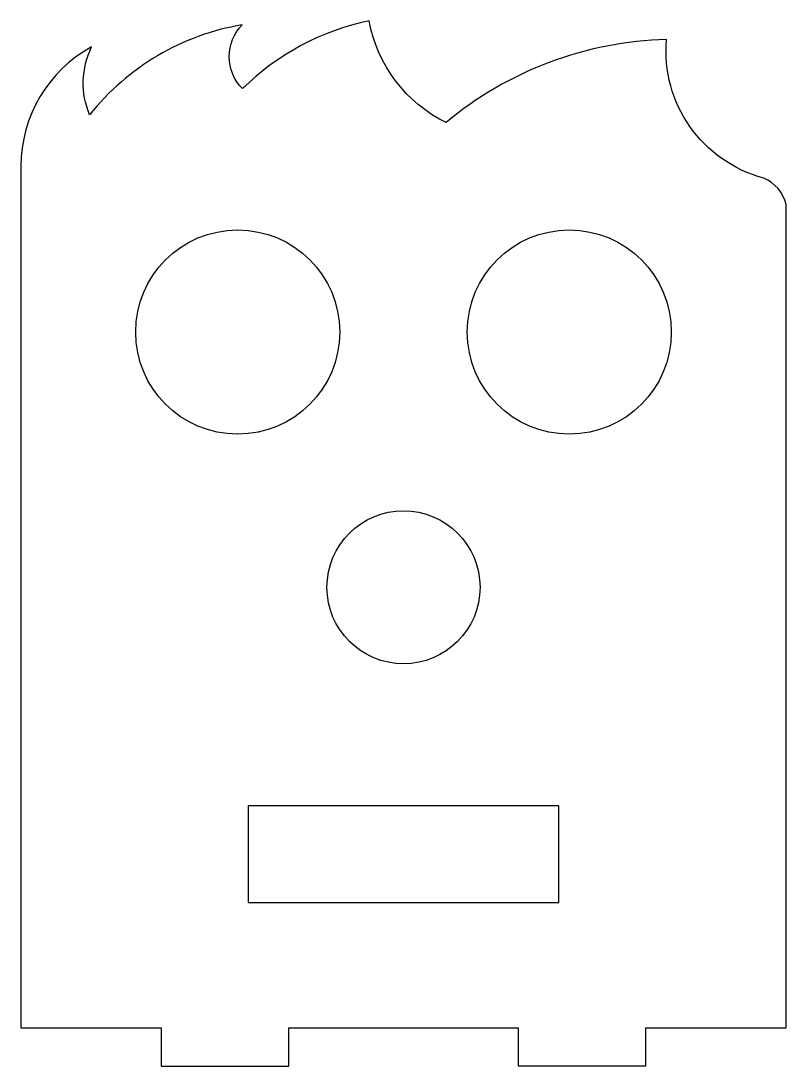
# Model space of a CAD drawing. Header units: millimetres. Extents: x 0 to 60, y -3 to 78.9.
import ezdxf

# ---------------------------------------------------------------- set-up
doc = ezdxf.new("R2010")
doc.units = ezdxf.units.MM
doc.layers.add('Corte exterior', color=1, linetype='Continuous', true_color=0xff0000)

msp = doc.modelspace()

# ---------------------------------------------------------------- linework, layer by layer
at = {"layer": 'Corte exterior'}
for p, q in [((60, 0), (60, 64.525)), ((0, 57.375), (0, 33.263)), ((0, 33.263), (0, 11.52)), ((17.81, 17.399), (17.81, 9.819)), ((42.19, 17.399), (17.81, 17.399)), ((42.19, 9.819), (42.19, 17.399)), ((17.81, 9.819), (42.19, 9.819)), ((49, 0), (60, 0)), ((49, -3), (49, 0)), ((11, -3), (21, -3)), ((49, -3), (39, -3))]:
    msp.add_line(p, q, dxfattribs=at)
msp.add_lwpolyline([(60, 64.525, 0.239088), (58.242, 66.592, -0.36422), (50.623, 77.443, 0.170056), (33.342, 70.935, -0.236068), (27.305, 78.907, 0.145113), (17.38, 73.598, -0.414214), (17.357, 78.597, 0.185678), (5.389, 71.542, -0.213504), (5.536, 76.865, 0.274161), (0, 67.525), (0, 57.375)], format="xyb", dxfattribs=at)
for points in [[(0, 11.52), (0, 0), (11, 0), (11, -3)], [(21, -3), (21, 0), (39, 0), (39, -3)]]:
    msp.add_lwpolyline(points, dxfattribs=at)
for centre, radius in [((17, 54.525), 8), ((43, 54.525), 8), ((30, 34.525), 6)]:
    msp.add_circle(centre, radius, dxfattribs=at)

doc.saveas('drawing.dxf')
